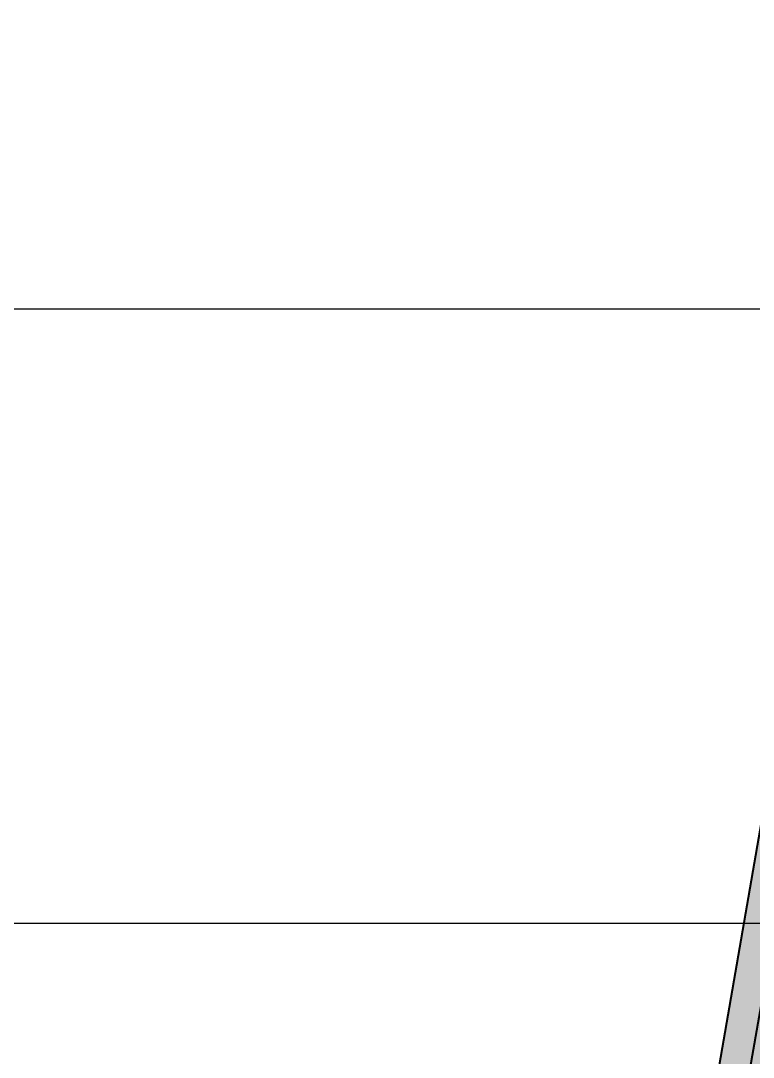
# Model space of a CAD drawing. Header units: metres. Extents: x -1160 to -900, y 3 to 561.
# Drawn here: x -1136.458 to -1136.1, y 543.367 to 543.873 of the extents above; entities that cross this region are included whole.
import ezdxf

# ---------------------------------------------------------------- set-up
doc = ezdxf.new("R2010")
doc.units = ezdxf.units.M
doc.linetypes.add('JacobsDash', pattern=[0.0045, 0.003, -0.0015])
doc.layers.add('A-WALL', color=7, linetype='Continuous', lineweight=40)

# ---------------------------------------------------------------- blocks, each defined once
blk = doc.blocks.new('T2DPAA-T2D-C3S-RW-M2D-100010_dwg-40802999-DRG-2873033 - CONSTRUCTION SEQUENCE STAGE A6')
at = {"color": 254, "lineweight": 25, "true_color": 0xd0d0d0, "flags": 128}
for points in [[(46.48629, -580.90844), (47.30507, -583.98933), (47.3815, -584.27691), (48.58931, -588.82158), (48.66574, -589.10917), (49.84501, -593.54644)], [(46.19635, -580.98549), (47.01514, -584.06638), (47.09157, -584.35397), (48.29938, -588.89864), (48.37581, -589.18623), (49.54165, -593.57299)]]:
    blk.add_lwpolyline(points, dxfattribs=at)
blk = doc.blocks.new('T2DPAA-T2D-PWC-RW-M2D-100010_RoadDesign_rvt-1-DRG-2873033 - CONSTRUCTION SEQUENCE STAGE A6')
at = {"color": 7, "lineweight": 18, "true_color": 0xededed, "rotation": 75.11694444444437}
blk.add_blockref('T2DPAA-T2D-C3S-RW-M2D-100010_dwg-40802999-DRG-2873033 - CONSTRUCTION SEQUENCE STAGE A6', (-1722.33704, 648.01046), dxfattribs=at)
blk = doc.blocks.new('North_Wall - North_Wall-6845343-DRG-2873033 - CONSTRUCTION SEQUENCE STAGE A6')
at = {"layer": 'A-WALL', "linetype": 'JacobsDash', "lineweight": 15, "true_color": 0x808080}
for points in [[(200.86981, 1234.70914), (233.84602, 1237.59418), (233.84211, 1237.6089), (200.8685, 1234.72408)], [(200.88158, 1234.57466), (233.88079, 1237.46171), (233.84602, 1237.59418), (200.86983, 1234.70898)]]:
    blk.add_hatch(color=8, dxfattribs=at).paths.add_polyline_path(points)
at = {"layer": 'A-WALL'}
for p, q in [((200.8685, 1234.72408), (233.84215, 1237.6089)), ((233.84602, 1237.59418), (200.86981, 1234.70914))]:
    blk.add_line(p, q, dxfattribs=at)

msp = doc.modelspace()

# ---------------------------------------------------------------- block references
at = {"lineweight": 5}
msp.add_blockref('T2DPAA-T2D-PWC-RW-M2D-100010_RoadDesign_rvt-1-DRG-2873033 - CONSTRUCTION SEQUENCE STAGE A6', (0, 0), dxfattribs=at)
at = {"layer": 'A-WALL', "color": 250, "true_color": 0x454545, "rotation": 75.11694444444437}
msp.add_blockref('North_Wall - North_Wall-6845343-DRG-2873033 - CONSTRUCTION SEQUENCE STAGE A6', (0, 0), dxfattribs=at)

doc.saveas('drawing.dxf')
